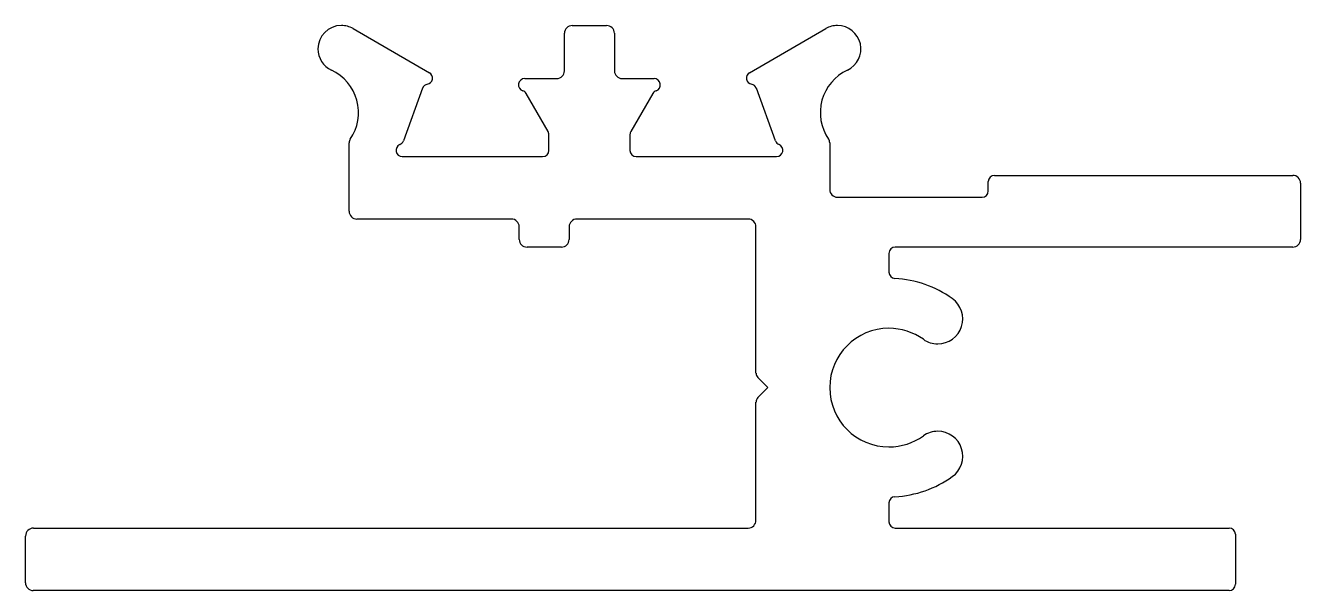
# Model space of a CAD drawing. Header units: inches. Extents: x -17 to 23.9, y 0.2 to 18.3.
import ezdxf

# ---------------------------------------------------------------- set-up
doc = ezdxf.new("R2010")
doc.units = ezdxf.units.IN
doc.header["$MEASUREMENT"] = 0
doc.layers.add('BEAD', color=152, linetype='Continuous')

msp = doc.modelspace()

# ---------------------------------------------------------------- linework, layer by layer
at = {"layer": 'BEAD', "color": 7}
for p, q in [((-6.493, 18.201), (-4.048, 16.789)), ((0.282, 16.851), (0.282, 18.051)), ((0.532, 18.301), (1.632, 18.301)), ((1.882, 18.051), (1.882, 16.851)), ((6.212, 16.789), (8.657, 18.201)), ((-0.992, 16.601), (0.032, 16.601)), ((2.132, 16.601), (3.156, 16.601)), ((-4.267, 16.289), (-4.88, 14.604)), ((-0.245, 14.908), (-0.945, 16.121)), ((3.109, 16.121), (2.409, 14.908)), ((7.044, 14.604), (6.431, 16.289)), ((-0.218, 14.301), (-0.218, 14.807)), ((2.382, 14.807), (2.382, 14.301)), ((-6.618, 12.351), (-6.618, 14.546)), ((8.782, 14.546), (8.782, 13.051)), ((-4.918, 14.101), (-0.418, 14.101)), ((2.582, 14.101), (7.082, 14.101)), ((14.063, 13.501), (23.62, 13.501)), ((13.863, 13.001), (13.863, 13.301)), ((23.87, 13.251), (23.87, 11.451)), ((9.032, 12.801), (13.663, 12.801)), ((-1.418, 12.101), (-6.368, 12.101)), ((-1.168, 11.451), (-1.168, 11.851)), ((0.432, 11.851), (0.432, 11.451)), ((6.17, 12.101), (0.682, 12.101)), ((6.42, 7.166), (6.42, 11.851)), ((0.182, 11.201), (-0.918, 11.201)), ((23.62, 11.201), (10.882, 11.201)), ((10.682, 11.001), (10.682, 10.396)), ((6.8, 6.701), (6.48, 7.022)), ((6.48, 6.381), (6.8, 6.701)), ((6.42, 2.451), (6.42, 6.237)), ((10.682, 3.007), (10.682, 2.401)), ((-16.736, 2.201), (-6.237, 2.201)), ((-6.237, 2.201), (6.17, 2.201)), ((10.882, 2.201), (21.582, 2.201)), ((-16.99, 0.451), (-16.99, 1.947)), ((21.782, 2.001), (21.782, 0.401)), ((21.582, 0.201), (-16.74, 0.201))]:
    msp.add_line(p, q, dxfattribs=at)
for centre, radius, start, end in [((-6.868, 17.551), 0.75, 90, 180), ((-6.868, 17.551), 0.75, 60, 90), ((0.532, 18.051), 0.25, 90, 180), ((1.632, 18.051), 0.25, 0, 90), ((9.032, 17.551), 0.75, 90, 120), ((9.032, 17.551), 0.75, 294.975, 90), ((-6.868, 17.551), 0.75, 180, 245.025), ((-7.818, 15.511), 1.5, 325.4732, 65.025), ((-4.148, 16.616), 0.2, 280.2629, 60), ((0.032, 16.851), 0.25, 270, 0), ((2.132, 16.851), 0.25, 180, 270), ((6.312, 16.616), 0.2, 120, 259.7371), ((9.982, 15.511), 1.5, 114.975, 214.5268), ((-4.076, 16.219), 0.203, 100.2629, 160), ((-0.992, 16.401), 0.2, 90, 251.2375), ((3.156, 16.401), 0.2, 288.7625, 90), ((6.24, 16.219), 0.203, 20, 79.7371), ((-1.121, 16.019), 0.203, 30, 71.2375), ((3.285, 16.019), 0.203, 108.7625, 150), ((-0.421, 14.807), 0.203, 0, 30), ((2.585, 14.807), 0.203, 150, 180), ((-6.415, 14.546), 0.203, 145.4732, 180), ((-4.918, 14.301), 0.2, 112.3472, 270), ((-5.071, 14.674), 0.203, 292.3472, 340), ((-0.418, 14.301), 0.2, 270, 360), ((2.582, 14.301), 0.2, 180, 270), ((7.235, 14.674), 0.203, 200, 247.6528), ((7.082, 14.301), 0.2, 270, 67.6528), ((8.579, 14.546), 0.203, 360, 34.5268), ((14.063, 13.301), 0.2, 90, 180), ((23.62, 13.251), 0.25, 0, 90), ((9.032, 13.051), 0.25, 180, 270), ((13.663, 13.001), 0.2, 270, 360), ((-6.368, 12.351), 0.25, 180, 270), ((-1.418, 11.851), 0.25, 360, 90), ((0.682, 11.851), 0.25, 90, 180), ((6.17, 11.851), 0.25, 360, 90), ((-0.918, 11.451), 0.25, 180, 270), ((0.182, 11.451), 0.25, 270, 0), ((23.62, 11.451), 0.25, 270, 0), ((10.882, 11.001), 0.2, 90, 180), ((10.882, 10.396), 0.2, 180, 266.9014), ((10.682, 6.701), 3.5, 54.5691, 86.9014), ((12.247, 8.901), 0.8, 270, 54.5691), ((10.682, 6.701), 1.9, 90, 270), ((10.682, 6.701), 1.9, 54.5691, 90), ((12.247, 8.901), 0.8, 234.5691, 270), ((6.624, 7.166), 0.203, 180, 225), ((6.624, 6.237), 0.203, 135, 180), ((10.682, 6.701), 1.9, 270, 305.4309), ((12.247, 4.501), 0.8, 90, 125.4309), ((12.247, 4.501), 0.8, 305.4309, 90), ((10.682, 6.701), 3.5, 273.0986, 305.4309), ((10.882, 3.007), 0.2, 93.0986, 180), ((-16.736, 1.947), 0.254, 90, 180), ((6.17, 2.451), 0.25, 270, 0), ((10.882, 2.401), 0.2, 180, 270), ((21.582, 2.001), 0.2, 0, 90), ((-16.74, 0.451), 0.25, 180, 270), ((21.582, 0.401), 0.2, 270, 0)]:
    msp.add_arc(centre, radius, start, end, dxfattribs=at)

doc.saveas('drawing.dxf')
